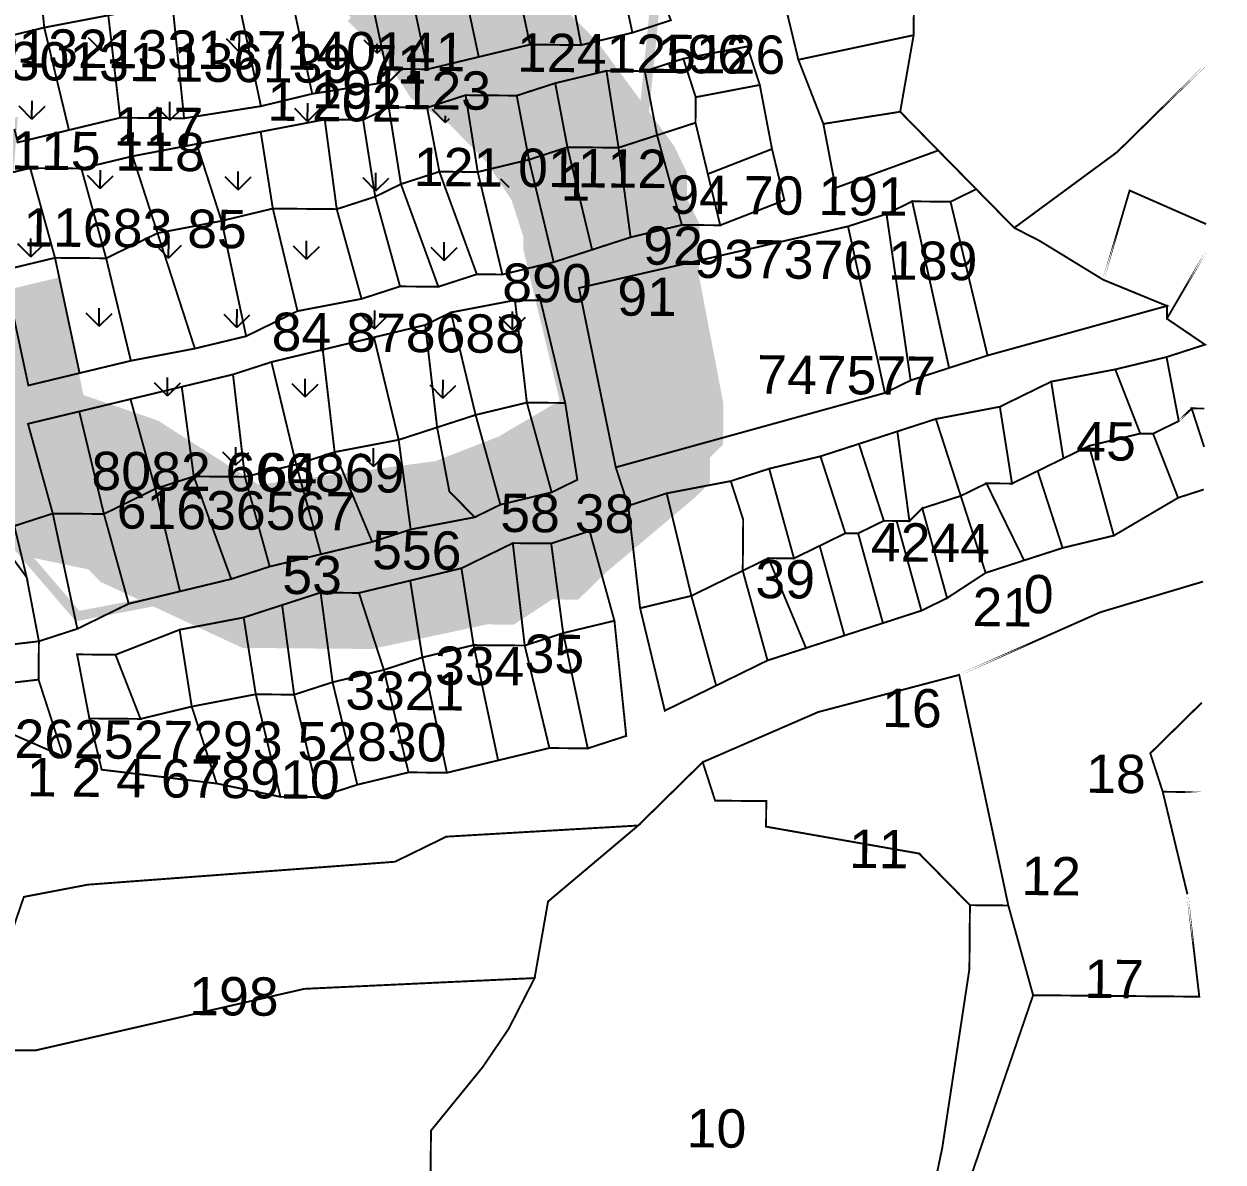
# Model space of a CAD drawing. Header units: metres. Extents: x 266684 to 275933, y 2060666 to 2074564.
# Drawn here: x 275482.2 to 275857.1, y 2065020.4 to 2065376.3 of the extents above; entities that cross this region are included whole.
import ezdxf

# ---------------------------------------------------------------- set-up
doc = ezdxf.new("R2010")
doc.units = ezdxf.units.M
for name, color, linetype in [('CRZ LINE FOR  CREEK OR RIVER', 84, 'Continuous'), ('HAZARDS LINE', 1, 'Continuous'), ('HIGH TIDE LINE', 6, 'Continuous'), ('MANGROOVES', 112, 'Continuous'), ('NDZ-200M FROM CRZ', 30, 'Continuous'), ('SURVEY NO.', 7, 'Continuous'), ('SURVEY PLOT BOUNDARY', 35, 'Continuous')]:
    doc.layers.add(name, color=color, linetype=linetype)
doc.styles.add('PDF Arial', font='arial.ttf')

# ---------------------------------------------------------------- blocks, each defined once
blk = doc.blocks.new('ERSUJATA')
at = {"layer": 'MANGROOVES'}
h = blk.add_hatch(dxfattribs=at)
h.set_pattern_fill('GRASS', color=256, scale=1.199378, angle=-0.5013)
h.set_pattern_definition([(89.4987, (256416.294, 2060020.13), (-21.352143, 21.729083), [5.712036, -37.37084]), (44.4987, (256416.294, 2060020.13), (-21.352143, 21.729083), [5.712036, -24.752157]), (134.4987, (256416.294, 2060020.13), (-21.729083, -21.352143), [5.712036, -24.752157])])
h.paths.add_polyline_path([(275383.3, 2065679.99), (275387.55, 2065707.94), (275367.63, 2065716.12), (275359.7, 2065724.18), (275359.74, 2065728.18), (275351.81, 2065736.25), (275351.99, 2065756.24), (275356.16, 2065776.19), (275356.23, 2065784.19), (275352.27, 2065788.22), (275340.38, 2065800.32), (275332.39, 2065800.39), (275332.42, 2065804.39), (275324.46, 2065808.46), (275320.43, 2065804.49), (275316.43, 2065804.53), (275308.65, 2065828.59), (275308.58, 2065820.59), (275304.54, 2065816.63), (275272.56, 2065816.91), (275264.53, 2065812.98), (275260.54, 2065813.01), (275256.47, 2065805.05), (275256.26, 2065781.06), (275239.85, 2065733.23), (275247.18, 2065657.19), (275250.62, 2065593.19), (275249.85, 2065505.23), (275253.18, 2065429.23), (275252.73, 2065377.26), (275260.65, 2065369.19), (275264.61, 2065365.16), (275272.54, 2065357.09), (275288.46, 2065348.95), (275292.39, 2065340.92), (275300.24, 2065324.86), (275308.17, 2065316.79), (275320.16, 2065316.69), (275324.19, 2065320.65), (275328.19, 2065320.62), (275356.52, 2065360.35), (275364.62, 2065372.28), (275364.65, 2065376.28), (275368.65, 2065376.24), (275384.43, 2065352.11), (275455.58, 2065259.53), (275475.46, 2065247.36), (275460.31, 2065343.45), (275480.34, 2065347.27), (275475.85, 2065291.34), (275491.87, 2065295.19), (275499.55, 2065259.14), (275523.47, 2065250.94), (275555.27, 2065230.67), (275611.31, 2065238.17), (275631.37, 2065245.99), (275651.46, 2065257.81), (275639.89, 2065305.89), (275639.92, 2065309.89), (275636.03, 2065321.92), (275628.14, 2065333.99), (275616.25, 2065346.09), (275604.33, 2065354.19), (275596.44, 2065366.25), (275584.55, 2065378.35), (275568.67, 2065390.48), (275560.78, 2065402.55), (275552.92, 2065418.61), (275549.17, 2065446.63), (275545.28, 2065458.66), (275541.35, 2065466.69), (275529.43, 2065474.79), (275521.47, 2065478.86), (275481.49, 2065479.21), (275413.64, 2065491.8), (275417.78, 2065507.76), (275417.99, 2065531.75), (275406.03, 2065535.85), (275402.07, 2065539.88), (275419.49, 2065703.67), (275423.77, 2065735.62), (275431.87, 2065747.54), (275439.93, 2065755.47), (275444, 2065763.43), (275452.06, 2065771.35), (275456.1, 2065775.32), (275496.18, 2065786.96), (275508.17, 2065786.86), (275528.23, 2065794.68), (275548.21, 2065794.5), (275576.16, 2065790.26), (275596.11, 2065786.09), (275608.07, 2065781.98), (275616.03, 2065777.92), (275627.92, 2065765.82), (275643.77, 2065749.68), (275659.76, 2065749.54), (275659.83, 2065757.54), (275664.11, 2065789.49), (275660.14, 2065793.52), (275660.46, 2065829.51), (275656.53, 2065837.54), (275612.56, 2065837.92), (275568.52, 2065830.31), (275512.52, 2065826.8), (275436.53, 2065823.47), (275412.51, 2065819.68), (275384.53, 2065819.93), (275336.52, 2065816.35), (275324.53, 2065816.45), (275328.46, 2065808.42), (275332.46, 2065808.39), (275340.42, 2065804.32), (275348.34, 2065796.25), (275360.3, 2065792.15), (275360.09, 2065768.16), (275355.92, 2065748.2), (275355.81, 2065736.21), (275367.7, 2065724.11), (275379.62, 2065716.01), (275387.58, 2065711.94), (275391.47, 2065699.91), (275383.16, 2065664), (275378.99, 2065644.04), (275366.96, 2065640.15), (275370.82, 2065624.12), (275370.72, 2065612.13), (275358.72, 2065612.23), (275354.8, 2065620.27), (275346.77, 2065616.34), (275346.7, 2065608.34), (275342.63, 2065600.38), (275338.6, 2065596.42), (275338.49, 2065584.42), (275346.42, 2065576.36), (275354.31, 2065564.29), (275354.2, 2065552.3), (275342.17, 2065548.4), (275338.18, 2065548.44), (275330.08, 2065536.52), (275334, 2065528.48), (275337.9, 2065516.45), (275337.83, 2065508.46), (275329.8, 2065504.53), (275325.76, 2065500.57), (275325.66, 2065488.57), (275321.59, 2065480.61), (275309.53, 2065472.72), (275309.42, 2065460.73), (275313.35, 2065452.69), (275309.32, 2065448.73), (275305.36, 2065452.76), (275305.6, 2065480.75), (275317.63, 2065484.64), (275321.7, 2065492.61), (275321.77, 2065500.6), (275325.83, 2065508.56), (275333.9, 2065516.49), (275333.93, 2065520.49), (275326.04, 2065532.55), (275330.15, 2065544.51), (275334.21, 2065552.47), (275346.28, 2065560.36), (275346.31, 2065564.36), (275342.38, 2065572.39), (275334.42, 2065576.46), (275330.5, 2065584.49), (275334.6, 2065596.45), (275338.7, 2065608.41), (275342.77, 2065616.37), (275342.8, 2065620.37), (275358.79, 2065620.23), (275366.75, 2065616.16), (275366.82, 2065624.16), (275362.93, 2065636.19), (275367.03, 2065648.15), (275379.13, 2065660.04)])
at = {"layer": 'NDZ-200M FROM CRZ'}
h = blk.add_hatch(dxfattribs=at)
h.set_pattern_fill('CROSS', color=256, scale=1.199378, angle=-0.5013)
h.set_pattern_definition([(359.4987, (256416.294, 2060020.1294), (7.682391, 7.5491226), [3.808024, -11.4240725]), (89.4987, (256418.181, 2060018.209), (-7.5491226, 7.682391), [3.808024, -11.4240725])])
h.paths.add_polyline_path([(275249.85, 2065505.23), (275250.62, 2065593.19), (275247.18, 2065657.19), (275239.85, 2065733.23), (275256.26, 2065781.06), (275256.47, 2065805.05), (275260.54, 2065813.01), (275264.53, 2065812.98), (275272.56, 2065816.91), (275304.54, 2065816.63), (275308.58, 2065820.59), (275308.65, 2065828.59), (275296.65, 2065828.69), (275280.63, 2065824.83), (275268.64, 2065824.94), (275260.68, 2065829.01), (275256.71, 2065833.04), (275252.75, 2065837.07), (275248.79, 2065841.11), (275236.8, 2065841.21), (275232.76, 2065837.25), (275228.73, 2065833.28), (275228.7, 2065829.29), (275220.63, 2065821.36), (275220.6, 2065817.36), (275216.56, 2065813.4), (275212.57, 2065813.43), (275212.53, 2065809.44), (275188.55, 2065809.65), (275176.62, 2065817.75), (275172.7, 2065825.78), (275168.73, 2065829.81), (275164.74, 2065829.85), (275156.71, 2065825.92), (275152.67, 2065821.95), (275148.64, 2065817.99), (275140.54, 2065806.07), (275124.2, 2065766.23), (275120.17, 2065762.26), (275104.18, 2065762.4), (275112.14, 2065758.33), (275108.07, 2065750.37), (275091.91, 2065730.52), (275075.74, 2065710.67), (275059.75, 2065710.81), (275063.72, 2065706.78), (275067.71, 2065706.74), (275067.68, 2065702.75), (275063.65, 2065698.78), (275063.61, 2065694.78), (275051.51, 2065682.9), (275047.45, 2065674.93), (275043.45, 2065674.97), (275043.41, 2065670.97), (275039.38, 2065667.01), (275011.4, 2065667.25), (275003.33, 2065659.33), (274991.17, 2065639.44), (274987.13, 2065635.48), (274983.07, 2065627.52), (274979.07, 2065627.55), (274971.11, 2065631.62), (274967.08, 2065627.66), (274967.11, 2065631.65), (274959.12, 2065631.72), (274955.08, 2065627.76), (274955.05, 2065623.76), (274962.97, 2065615.7), (274966.94, 2065611.66), (274970.93, 2065611.63), (274970.86, 2065603.63), (274974.79, 2065595.6), (274974.72, 2065587.61), (274970.58, 2065571.65), (274970.37, 2065547.66), (274966.31, 2065539.7), (274954, 2065503.82), (274949.9, 2065491.86), (274945.83, 2065483.9), (274941.8, 2065479.94), (274941.73, 2065471.94), (274929.73, 2065472.04), (274921.81, 2065480.11), (274905.89, 2065488.25), (274901.86, 2065484.28), (274905.86, 2065484.25), (274917.74, 2065472.15), (274929.59, 2065456.05), (274933.56, 2065452.02), (274933.42, 2065436.03), (274937.38, 2065431.99), (274937.35, 2065428), (274941.34, 2065427.96), (274945.13, 2065403.94), (274945.1, 2065399.94), (274949.06, 2065395.91), (274956.88, 2065375.85), (274956.84, 2065371.85), (274968.31, 2065311.77), (274976.03, 2065279.72), (274975.99, 2065275.72), (274971.96, 2065271.75), (274971.85, 2065259.76), (274975.82, 2065255.73), (274979.78, 2065251.69), (274983.78, 2065251.66), (274983.74, 2065247.66), (274987.67, 2065239.63), (274987.6, 2065231.63), (274979.29, 2065195.72), (274966.74, 2065131.86), (274966.25, 2065075.88), (274958.18, 2065067.96), (274926.2, 2065068.24), (274926.13, 2065060.24), (274917.96, 2065040.32), (274905.72, 2065012.44), (274901.69, 2065008.47), (274897.73, 2065012.51), (274893.77, 2065016.54), (274889.8, 2065020.57), (274885.84, 2065024.61), (274877.81, 2065020.68), (274873.81, 2065020.71), (274869.78, 2065016.75), (274865.71, 2065008.79), (274865.44, 2064976.8), (274869.4, 2064972.77), (274873.36, 2064968.74), (274877.32, 2064964.7), (274881.29, 2064960.67), (274889.11, 2064940.61), (274892.93, 2064920.59), (274892.68, 2064892.6), (274896.61, 2064884.57), (274904.43, 2064864.51), (274908.29, 2064848.48), (274908.25, 2064844.48), (274912.04, 2064820.46), (274911.8, 2064792.47), (274907.73, 2064784.51), (274903.63, 2064772.55), (274899.56, 2064764.59), (274895.53, 2064760.63), (274883.53, 2064760.73), (274871.58, 2064764.83), (274867.61, 2064768.87), (274859.62, 2064768.94), (274855.59, 2064764.97), (274851.59, 2064765.01), (274847.56, 2064761.05), (274835.46, 2064749.16), (274839.18, 2064717.14), (274843.07, 2064705.11), (274844.28, 2064693.25), (274847, 2064697.08), (274863.06, 2064704.93), (274867.09, 2064708.9), (274871.12, 2064712.86), (274911.1, 2064712.51), (274915.13, 2064716.47), (274919.13, 2064716.44), (274927.16, 2064720.37), (274931.19, 2064724.33), (274935.26, 2064732.29), (274939.29, 2064736.25), (274951.6, 2064772.13), (274955.77, 2064792.09), (274959.8, 2064796.05), (274959.87, 2064804.05), (274963.94, 2064812.01), (274956.29, 2064852.06), (274956.43, 2064868.05), (274952.44, 2064868.09), (274952.5, 2064876.08), (274940.86, 2064916.17), (274941, 2064932.16), (274937.07, 2064940.19), (274937.18, 2064952.19), (274921.5, 2064988.31), (274917.54, 2064992.34), (274913.58, 2064996.38), (274917.61, 2065000.34), (274921.61, 2065000.3), (274921.64, 2065004.3), (274925.64, 2065004.27), (274929.67, 2065008.23), (274933.67, 2065008.19), (274933.71, 2065012.19), (274969.75, 2065019.87), (274973.75, 2065019.84), (274977.78, 2065023.8), (274981.78, 2065023.77), (274985.81, 2065027.73), (274989.81, 2065027.7), (274989.85, 2065031.69), (274993.84, 2065031.66), (274997.88, 2065035.62), (275001.91, 2065039.58), (275014.18, 2065071.46), (275014.29, 2065083.46), (275018.32, 2065087.42), (275018.39, 2065095.42), (275014.43, 2065099.45), (275014.53, 2065111.45), (275022.84, 2065147.36), (275022.98, 2065163.35), (275027.01, 2065167.31), (275027.15, 2065183.31), (275035.46, 2065219.22), (275035.74, 2065251.2), (275031.78, 2065255.24), (275024.1, 2065291.29), (275024.21, 2065303.28), (275020.21, 2065303.32), (275020.35, 2065319.31), (275016.38, 2065323.35), (275016.42, 2065327.34), (275008.77, 2065367.39), (275008.84, 2065375.39), (275004.85, 2065375.43), (275004.99, 2065391.42), (275000.99, 2065391.45), (275001.06, 2065399.45), (274969.29, 2065423.72), (274965.33, 2065427.75), (274965.36, 2065431.75), (274969.36, 2065431.71), (274973.39, 2065435.68), (274977.42, 2065439.64), (274981.46, 2065443.6), (274985.49, 2065447.57), (274985.52, 2065451.56), (275001.83, 2065487.41), (275010, 2065507.33), (275014.14, 2065523.29), (275022.52, 2065567.19), (275022.8, 2065599.18), (275050.95, 2065618.93), (275054.95, 2065618.89), (275058.98, 2065622.85), (275067.01, 2065626.78), (275071.05, 2065630.74), (275075.08, 2065634.71), (275083.14, 2065642.63), (275107.37, 2065670.41), (275107.41, 2065674.41), (275111.44, 2065678.37), (275115.44, 2065678.34), (275119.51, 2065686.3), (275151.8, 2065722), (275155.83, 2065725.97), (275159.86, 2065729.93), (275163.93, 2065737.89), (275167.96, 2065741.85), (275168, 2065745.85), (275176.1, 2065757.78), (275192.17, 2065772.72), (275192.05, 2065753.64), (275191.98, 2065745.64), (275187.95, 2065741.68), (275192.05, 2065705.26), (275195.35, 2065673.64), (275198.93, 2065625.63), (275198.58, 2065585.65), (275202.19, 2065541.63), (275202.05, 2065525.64), (275202, 2065471.11), (275205.39, 2065449.64), (275204.65, 2065365.68), (275208.61, 2065361.65), (275224.36, 2065333.52), (275228.32, 2065329.49), (275232.32, 2065329.45), (275232.28, 2065325.45), (275236.28, 2065325.42), (275236.25, 2065321.42), (275240.24, 2065321.39), (275244.21, 2065317.35), (275248.2, 2065317.32), (275248.17, 2065313.32), (275252.17, 2065313.29), (275256.13, 2065309.25), (275287.97, 2065292.98), (275367.92, 2065292.28), (275367.88, 2065288.28), (275371.88, 2065288.25), (275371.85, 2065284.25), (275375.84, 2065284.21), (275375.77, 2065276.22), (275379.77, 2065276.18), (275383.73, 2065272.15), (275387.7, 2065268.12), (275419.54, 2065251.85), (275427.53, 2065251.78), (275427.5, 2065247.78), (275435.49, 2065247.71), (275435.45, 2065243.71), (275443.45, 2065243.64), (275447.41, 2065239.61), (275455.41, 2065239.54), (275483.14, 2065211.3), (275503.1, 2065207.13), (275507.06, 2065203.1), (275550.86, 2065182.72), (275590.83, 2065182.37), (275626.88, 2065190.05), (275634.87, 2065189.98), (275646.94, 2065197.88), (275654.93, 2065197.81), (275663, 2065205.73), (275691.19, 2065229.48), (275695.22, 2065233.44), (275695.29, 2065241.44), (275699.32, 2065245.4), (275699.43, 2065257.39), (275691.78, 2065297.44), (275691.92, 2065313.44), (275688, 2065321.47), (275688.07, 2065329.46), (275684.14, 2065337.49), (275660.43, 2065369.69), (275648.55, 2065381.79), (275640.62, 2065389.86), (275612.88, 2065418.09), (275604.96, 2065426.15), (275601, 2065430.19), (275601.07, 2065438.18), (275597.21, 2065454.21), (275589.53, 2065490.26), (275585.57, 2065494.3), (275581.6, 2065498.33), (275577.64, 2065502.36), (275573.68, 2065506.39), (275565.75, 2065514.46), (275529.88, 2065526.77), (275485.91, 2065527.15), (275462.13, 2065551.35), (275462.17, 2065555.35), (275458.21, 2065559.38), (275454.24, 2065563.42), (275454.28, 2065567.42), (275458.7, 2065615.36), (275462.9, 2065639.31), (275463.01, 2065651.31), (275467.08, 2065659.27), (275471.42, 2065699.21), (275471.6, 2065719.2), (275475.63, 2065723.17), (275507.82, 2065746.88), (275515.81, 2065746.81), (275515.85, 2065750.8), (275523.84, 2065750.73), (275523.88, 2065754.73), (275543.87, 2065754.56), (275575.74, 2065742.28), (275579.74, 2065742.25), (275583.7, 2065738.22), (275591.7, 2065738.15), (275595.66, 2065734.11), (275667.61, 2065733.48), (275675.64, 2065737.41), (275679.68, 2065741.37), (275683.71, 2065745.34), (275687.71, 2065745.3), (275704.15, 2065797.14), (275760.12, 2065796.65), (275840.06, 2065795.95), (275856.03, 2065792.61), (275856.47, 2065843.79), (275840.48, 2065843.93), (275792.55, 2065848.34), (275728.59, 2065848.9), (275652.6, 2065845.57), (275608.63, 2065845.95), (275544.6, 2065838.52), (275492.63, 2065838.97), (275436.63, 2065835.46), (275384.67, 2065835.92), (275356.65, 2065832.17), (275352.65, 2065832.2), (275324.64, 2065828.45), (275324.53, 2065816.45), (275336.52, 2065816.35), (275384.53, 2065819.93), (275412.51, 2065819.68), (275436.53, 2065823.47), (275512.52, 2065826.8), (275568.52, 2065830.31), (275612.56, 2065837.92), (275656.53, 2065837.54), (275660.46, 2065829.51), (275660.14, 2065793.52), (275664.11, 2065789.49), (275659.83, 2065757.54), (275659.76, 2065749.54), (275643.77, 2065749.68), (275627.92, 2065765.82), (275616.03, 2065777.92), (275608.07, 2065781.98), (275596.11, 2065786.09), (275576.16, 2065790.26), (275548.21, 2065794.5), (275528.23, 2065794.68), (275508.17, 2065786.86), (275496.18, 2065786.96), (275456.1, 2065775.32), (275452.06, 2065771.35), (275444, 2065763.43), (275439.93, 2065755.47), (275431.87, 2065747.54), (275423.77, 2065735.62), (275419.49, 2065703.67), (275402.07, 2065539.88), (275406.03, 2065535.85), (275417.99, 2065531.75), (275417.78, 2065507.76), (275413.64, 2065491.8), (275481.49, 2065479.21), (275521.47, 2065478.86), (275529.43, 2065474.79), (275541.35, 2065466.69), (275545.28, 2065458.66), (275549.17, 2065446.63), (275552.92, 2065418.61), (275560.78, 2065402.55), (275568.67, 2065390.48), (275584.55, 2065378.35), (275596.44, 2065366.25), (275604.33, 2065354.19), (275616.25, 2065346.09), (275628.14, 2065333.99), (275636.03, 2065321.92), (275639.92, 2065309.89), (275639.89, 2065305.89), (275651.46, 2065257.81), (275631.37, 2065245.99), (275611.31, 2065238.17), (275555.27, 2065230.67), (275523.47, 2065250.94), (275499.55, 2065259.14), (275491.87, 2065295.19), (275475.85, 2065291.34), (275480.34, 2065347.27), (275460.31, 2065343.45), (275475.46, 2065247.36), (275455.58, 2065259.53), (275384.43, 2065352.11), (275368.65, 2065376.24), (275364.65, 2065376.28), (275364.62, 2065372.28), (275356.52, 2065360.35), (275328.19, 2065320.62), (275324.19, 2065320.65), (275320.16, 2065316.69), (275308.17, 2065316.79), (275300.24, 2065324.86), (275292.39, 2065340.92), (275288.46, 2065348.95), (275272.54, 2065357.09), (275264.61, 2065365.16), (275260.65, 2065369.19), (275252.73, 2065377.26), (275253.18, 2065429.23)])
at = {"layer": 'CRZ LINE FOR  CREEK OR RIVER', "lineweight": 0, "const_width": 3}
blk.add_lwpolyline([(275648.55, 2065381.79), (275660.43, 2065369.69), (275684.14, 2065337.49), (275688.07, 2065329.46), (275688, 2065321.47), (275691.92, 2065313.44), (275691.78, 2065297.44), (275699.43, 2065257.39), (275699.32, 2065245.4), (275695.29, 2065241.44), (275695.22, 2065233.44), (275691.19, 2065229.48), (275663, 2065205.73), (275654.93, 2065197.81), (275646.94, 2065197.88), (275634.87, 2065189.98), (275626.88, 2065190.05), (275590.83, 2065182.37), (275550.86, 2065182.72), (275507.06, 2065203.1), (275503.1, 2065207.13), (275483.14, 2065211.3), (275455.41, 2065239.54)], dxfattribs=at)
at = {"layer": 'HAZARDS LINE', "lineweight": 18, "const_width": 3}
blk.add_lwpolyline([(275229.55, 2065469.42), (275240.59, 2065361.37), (275299.93, 2065288.88), (275364.41, 2065348.29), (275498.96, 2065191.17), (275639.12, 2065217.94), (275667.24, 2065233.68), (275663.8, 2065297.69), (275676.25, 2065349.56), (275680.63, 2065393.5), (275692.73, 2065405.39), (275736.91, 2065429), (275753.25, 2065468.84), (275773.52, 2065500.65), (275769.8, 2065532.67), (275762.08, 2065564.72), (275754.33, 2065592.78), (275742.87, 2065652.86), (275771.06, 2065676.6), (275803.21, 2065696.31), (275831.48, 2065728.05), (275855.64, 2065748.4)], dxfattribs=at)
at = {"layer": 'HIGH TIDE LINE', "lineweight": 0, "const_width": 3}
blk.add_lwpolyline([(275475.85, 2065291.34), (275491.87, 2065295.19), (275499.55, 2065259.14), (275523.47, 2065250.94), (275555.27, 2065230.67), (275611.31, 2065238.17), (275631.37, 2065245.99), (275651.46, 2065257.81), (275639.89, 2065305.89), (275639.92, 2065309.89), (275636.03, 2065321.92), (275628.14, 2065333.99), (275616.25, 2065346.09), (275604.33, 2065354.19), (275596.44, 2065366.25), (275584.55, 2065378.35)], dxfattribs=at)
at = {"layer": 'SURVEY PLOT BOUNDARY', "lineweight": 18, "const_width": 0.6}
for points in [[(275777.24, 2065012.81), (275797.76, 2065072.61), (275790.01, 2065100.66), (275774.65, 2065172.77), (275730.57, 2065161.16), (275694.45, 2065145.48), (275674.29, 2065125.67), (275614.29, 2065122.19), (275598.23, 2065114.34), (275502.22, 2065107.18), (275482.2, 2065103.36), (275469.89, 2065067.48), (275473.79, 2065055.45), (275449.59, 2065031.67), (275368.8, 2064936.41)], [(275466.7, 2065159.47), (275494.58, 2065147.23), (275486.79, 2065171.29), (275486.9, 2065183.28), (275498.92, 2065187.18), (275514.98, 2065195.03), (275531.01, 2065198.89), (275547.03, 2065202.75), (275559.06, 2065206.64), (275575.09, 2065210.5), (275591.11, 2065214.36), (275603.14, 2065218.25), (275623.16, 2065222.07), (275631.19, 2065226), (275647.22, 2065229.86), (275655.25, 2065233.79), (275651.46, 2065257.81), (275643.74, 2065289.87), (275635.75, 2065289.94), (275615.73, 2065286.11), (275607.7, 2065282.19), (275591.67, 2065278.33), (275575.65, 2065274.47), (275559.62, 2065270.61), (275547.59, 2065266.72), (275531.57, 2065262.86), (275515.54, 2065259), (275499.52, 2065255.14), (275483.49, 2065251.29), (275491.24, 2065223.23), (275479.22, 2065219.34)], [(275480.27, 2065339.28), (275496.29, 2065343.14), (275512.32, 2065347), (275532.3, 2065346.82), (275556.32, 2065350.61), (275572.35, 2065354.47), (275596.37, 2065358.25), (275600.4, 2065362.22), (275608.4, 2065362.15), (275624.42, 2065366.01), (275640.45, 2065369.86), (275656.44, 2065369.72), (275672.46, 2065373.58), (275684.49, 2065377.48)], [(275720.5, 2065381.16), (275724.36, 2065365.13), (275732.18, 2065345.07), (275736, 2065325.05), (275768.08, 2065336.76), (275779.97, 2065324.66), (275771.94, 2065320.73), (275759.95, 2065320.84), (275751.92, 2065316.91), (275739.89, 2065313.02), (275655.77, 2065293.76), (275667.27, 2065237.68), (275671.17, 2065225.65), (275674.88, 2065193.63), (275682.6, 2065161.58), (275714.72, 2065177.29), (275762.83, 2065192.86), (275770.86, 2065196.79), (275782.92, 2065204.68), (275794.95, 2065208.58), (275806.98, 2065212.47), (275823, 2065216.33), (275843.09, 2065228.15), (275851.11, 2065230.74), (275843.09, 2065228.15), (275835.27, 2065248.21), (275843.3, 2065252.14), (275839.48, 2065272.16), (275851.51, 2065276.05), (275839.58, 2065284.16), (275839.62, 2065288.15), (275819.7, 2065296.32), (275799.82, 2065308.49), (275791.86, 2065312.56), (275756.2, 2065348.86), (275760.4, 2065372.81), (275760.51, 2065384.81)], [(275479.22, 2065219.34), (275483.07, 2065203.31), (275471.22, 2065219.41)], [(275475.92, 2065299.33), (275483.6, 2065263.28), (275499.62, 2065267.14), (275515.65, 2065271), (275535.67, 2065274.82), (275551.7, 2065278.68), (275567.76, 2065286.53), (275587.78, 2065290.36), (275599.81, 2065294.25), (275611.8, 2065294.15), (275623.83, 2065298.04), (275631.82, 2065297.97), (275647.85, 2065301.83), (275659.87, 2065305.72), (275671.9, 2065309.61), (275687.93, 2065313.47), (275699.92, 2065313.37), (275719.98, 2065321.19), (275716.12, 2065337.22), (275712.3, 2065357.24), (275708.4, 2065369.27), (275688.38, 2065365.45), (275676.35, 2065361.55), (275664.36, 2065361.66), (275648.34, 2065357.8), (275636.31, 2065353.91), (275620.32, 2065354.05), (275608.29, 2065350.15), (275596.3, 2065350.26), (275588.27, 2065346.33), (275576.28, 2065346.44), (275556.25, 2065342.61), (275536.23, 2065338.79), (275516.21, 2065334.97), (275500.18, 2065331.11), (275484.19, 2065331.25), (275468.17, 2065327.39)], [(275609.31, 2065010.28), (275609.49, 2065030.27), (275625.65, 2065050.12), (275633.75, 2065062.05), (275641.89, 2065077.97), (275646.1, 2065101.92), (275674.29, 2065125.67), (275694.45, 2065145.48), (275698.34, 2065133.45), (275714.33, 2065133.31), (275714.26, 2065125.32), (275762.16, 2065116.9), (275778.01, 2065100.77), (275777.84, 2065080.78), (275773.6, 2065052.82), (275769.35, 2065024.87), (275765.18, 2065004.92)]]:
    blk.add_lwpolyline(points, dxfattribs=at)
for points in [[(275684.49, 2065377.48), (275672.46, 2065373.58), (275664.78, 2065409.64), (275672.81, 2065413.56), (275676.67, 2065397.54)], [(275488.58, 2065375.19), (275472.55, 2065371.33), (275468.87, 2065407.35), (275484.89, 2065411.21)], [(275508.6, 2065379.01), (275488.58, 2065375.19), (275484.89, 2065411.21), (275500.88, 2065411.07)], [(275656.44, 2065369.72), (275640.45, 2065369.86), (275632.77, 2065405.92), (275648.79, 2065409.78)], [(275672.46, 2065373.58), (275656.44, 2065369.72), (275648.79, 2065409.78), (275664.78, 2065409.64)], [(275640.45, 2065369.86), (275624.42, 2065366.01), (275616.74, 2065402.06), (275632.77, 2065405.92)], [(275624.42, 2065366.01), (275608.4, 2065362.15), (275600.72, 2065398.2), (275616.74, 2065402.06)], [(275608.4, 2065362.15), (275600.4, 2065362.22), (275596.37, 2065358.25), (275588.69, 2065394.31), (275600.72, 2065398.2)], [(275596.37, 2065358.25), (275572.35, 2065354.47), (275564.67, 2065390.52), (275588.69, 2065394.31)], [(275572.35, 2065354.47), (275556.32, 2065350.61), (275548.64, 2065386.66), (275564.67, 2065390.52)], [(275556.32, 2065350.61), (275532.3, 2065346.82), (275528.62, 2065382.84), (275536.62, 2065382.77), (275548.64, 2065386.66)], [(275760.51, 2065384.81), (275760.4, 2065372.81), (275724.36, 2065365.13), (275720.5, 2065381.16), (275732.49, 2065381.05), (275756.55, 2065388.84)], [(275532.3, 2065346.82), (275512.32, 2065347), (275508.6, 2065379.01), (275528.62, 2065382.84)], [(275512.32, 2065347), (275496.29, 2065343.14), (275488.58, 2065375.19), (275508.6, 2065379.01)], [(275496.29, 2065343.14), (275480.27, 2065339.28), (275472.55, 2065371.33), (275488.58, 2065375.19)], [(275756.2, 2065348.86), (275732.18, 2065345.07), (275724.36, 2065365.13), (275760.4, 2065372.81)], [(275712.3, 2065357.24), (275692.27, 2065353.42), (275688.38, 2065365.45), (275708.4, 2065369.27)], [(275692.27, 2065353.42), (275692.2, 2065345.42), (275680.18, 2065341.53), (275676.35, 2065361.55), (275688.38, 2065365.45)], [(275852.28, 2065364.01), (275824.05, 2065336.27), (275791.86, 2065312.56), (275824.05, 2065336.27)], [(275668.15, 2065337.63), (275652.16, 2065337.77), (275648.34, 2065357.8), (275664.36, 2065361.66)], [(275680.18, 2065341.53), (275668.15, 2065337.63), (275664.36, 2065361.66), (275676.35, 2065361.55)], [(275652.16, 2065337.77), (275640.13, 2065333.88), (275636.31, 2065353.91), (275648.34, 2065357.8)], [(275716.12, 2065337.22), (275696.06, 2065329.39), (275692.2, 2065345.42), (275692.27, 2065353.42), (275712.3, 2065357.24)], [(275624.11, 2065330.02), (275612.11, 2065330.13), (275608.29, 2065350.15), (275620.32, 2065354.05)], [(275640.13, 2065333.88), (275624.11, 2065330.02), (275620.32, 2065354.05), (275636.31, 2065353.91)], [(275600.09, 2065326.24), (275592.06, 2065322.31), (275588.27, 2065346.33), (275596.3, 2065350.26)], [(275612.11, 2065330.13), (275600.09, 2065326.24), (275596.3, 2065350.26), (275608.29, 2065350.15)], [(275768.08, 2065336.76), (275736, 2065325.05), (275732.18, 2065345.07), (275756.2, 2065348.86)], [(275580.03, 2065318.41), (275560.04, 2065318.59), (275556.25, 2065342.61), (275576.28, 2065346.44)], [(275592.06, 2065322.31), (275580.03, 2065318.41), (275576.28, 2065346.44), (275588.27, 2065346.33)], [(275696.06, 2065329.39), (275699.92, 2065313.37), (275687.93, 2065313.47), (275680.18, 2065341.53), (275692.2, 2065345.42)], [(275560.04, 2065318.59), (275544.02, 2065314.73), (275536.23, 2065338.79), (275556.25, 2065342.61)], [(275687.93, 2065313.47), (275671.9, 2065309.61), (275668.15, 2065337.63), (275680.18, 2065341.53)], [(275544.02, 2065314.73), (275523.99, 2065310.91), (275516.21, 2065334.97), (275536.23, 2065338.79)], [(275659.87, 2065305.72), (275647.85, 2065301.83), (275640.13, 2065333.88), (275652.16, 2065337.77)], [(275671.9, 2065309.61), (275659.87, 2065305.72), (275652.16, 2065337.77), (275668.15, 2065337.63)], [(275699.92, 2065313.37), (275696.06, 2065329.39), (275716.12, 2065337.22), (275719.98, 2065321.19)], [(275523.99, 2065310.91), (275507.93, 2065303.05), (275500.18, 2065331.11), (275516.21, 2065334.97)], [(275647.85, 2065301.83), (275631.82, 2065297.97), (275624.11, 2065330.02), (275640.13, 2065333.88)], [(275491.94, 2065303.19), (275475.92, 2065299.33), (275468.17, 2065327.39), (275484.19, 2065331.25)], [(275507.93, 2065303.05), (275491.94, 2065303.19), (275484.19, 2065331.25), (275500.18, 2065331.11)], [(275623.83, 2065298.04), (275611.8, 2065294.15), (275600.09, 2065326.24), (275612.11, 2065330.13)], [(275631.82, 2065297.97), (275623.83, 2065298.04), (275612.11, 2065330.13), (275624.11, 2065330.02)], [(275611.8, 2065294.15), (275599.81, 2065294.25), (275592.06, 2065322.31), (275600.09, 2065326.24)], [(275599.81, 2065294.25), (275587.78, 2065290.36), (275580.03, 2065318.41), (275592.06, 2065322.31)], [(275791.86, 2065312.56), (275799.82, 2065308.49), (275819.7, 2065296.32), (275839.62, 2065288.15), (275783.51, 2065272.65), (275771.94, 2065320.73), (275779.97, 2065324.66)], [(275819.7, 2065296.32), (275827.94, 2065324.24), (275851.84, 2065313.75), (275827.94, 2065324.24)], [(275567.76, 2065286.53), (275551.7, 2065278.68), (275544.02, 2065314.73), (275560.04, 2065318.59)], [(275587.78, 2065290.36), (275567.76, 2065286.53), (275560.04, 2065318.59), (275580.03, 2065318.41)], [(275771.49, 2065268.76), (275759.46, 2065264.86), (275751.92, 2065316.91), (275759.95, 2065320.84)], [(275783.51, 2065272.65), (275771.49, 2065268.76), (275759.95, 2065320.84), (275771.94, 2065320.73)], [(275759.46, 2065264.86), (275751.43, 2065260.94), (275739.89, 2065313.02), (275751.92, 2065316.91)], [(275551.7, 2065278.68), (275535.67, 2065274.82), (275523.99, 2065310.91), (275544.02, 2065314.73)], [(275751.43, 2065260.94), (275667.27, 2065237.68), (275655.77, 2065293.76), (275739.89, 2065313.02)], [(275535.67, 2065274.82), (275515.65, 2065271), (275507.93, 2065303.05), (275523.99, 2065310.91)], [(275851.76, 2065305.04), (275839.58, 2065284.16)], [(275499.62, 2065267.14), (275483.6, 2065263.28), (275475.92, 2065299.33), (275491.94, 2065303.19)], [(275515.65, 2065271), (275499.62, 2065267.14), (275491.94, 2065303.19), (275507.93, 2065303.05)], [(275639.47, 2065257.92), (275623.44, 2065254.06), (275615.73, 2065286.11), (275635.75, 2065289.94)], [(275651.46, 2065257.81), (275639.47, 2065257.92), (275635.75, 2065289.94), (275643.74, 2065289.87)], [(275623.44, 2065254.06), (275611.41, 2065250.17), (275607.7, 2065282.19), (275615.73, 2065286.11)], [(275839.58, 2065284.16), (275851.51, 2065276.05), (275839.48, 2065272.16), (275823.45, 2065268.3), (275803.43, 2065264.48), (275787.37, 2065256.62), (275767.35, 2065252.8), (275755.32, 2065248.91), (275743.3, 2065245.01), (275731.27, 2065241.12), (275715.24, 2065237.26), (275703.22, 2065233.37), (275683.19, 2065229.55), (275671.17, 2065225.65), (275667.27, 2065237.68), (275751.43, 2065260.94), (275759.46, 2065264.86), (275771.49, 2065268.76), (275783.51, 2065272.65), (275839.62, 2065288.15)], [(275611.41, 2065250.17), (275599.39, 2065246.27), (275591.67, 2065278.33), (275607.7, 2065282.19)], [(275599.39, 2065246.27), (275579.36, 2065242.45), (275575.65, 2065274.47), (275591.67, 2065278.33)], [(275579.36, 2065242.45), (275567.34, 2065238.56), (275559.62, 2065270.61), (275575.65, 2065274.47)], [(275567.34, 2065238.56), (275551.31, 2065234.7), (275547.59, 2065266.72), (275559.62, 2065270.61)], [(275843.3, 2065252.14), (275835.27, 2065248.21), (275831.27, 2065248.24), (275823.45, 2065268.3), (275839.48, 2065272.16)], [(275551.31, 2065234.7), (275535.32, 2065234.84), (275531.57, 2065262.86), (275547.59, 2065266.72)], [(275831.27, 2065248.24), (275815.25, 2065244.38), (275807.22, 2065240.46), (275803.43, 2065264.48), (275823.45, 2065268.3)], [(275535.32, 2065234.84), (275523.29, 2065230.95), (275515.54, 2065259), (275531.57, 2065262.86)], [(275807.22, 2065240.46), (275799.19, 2065236.53), (275791.16, 2065232.6), (275787.37, 2065256.62), (275803.43, 2065264.48)], [(275523.29, 2065230.95), (275507.23, 2065223.09), (275499.52, 2065255.14), (275515.54, 2065259)], [(275507.23, 2065223.09), (275491.24, 2065223.23), (275483.49, 2065251.29), (275499.52, 2065255.14)], [(275647.22, 2065229.86), (275631.19, 2065226), (275623.44, 2065254.06), (275639.47, 2065257.92)], [(275647.22, 2065229.86), (275639.47, 2065257.92), (275651.46, 2065257.81), (275655.25, 2065233.79)], [(275791.16, 2065232.6), (275783.17, 2065232.67), (275775.14, 2065228.74), (275767.35, 2065252.8), (275787.37, 2065256.62)], [(275843.3, 2065252.14), (275847.33, 2065256.1), (275851.23, 2065244.07), (275847.33, 2065256.1), (275851.33, 2065256.06), (275847.33, 2065256.1)], [(275631.19, 2065226), (275623.16, 2065222.07), (275615.24, 2065230.14), (275611.41, 2065250.17), (275623.44, 2065254.06)], [(275775.14, 2065228.74), (275763.11, 2065224.85), (275759.08, 2065220.89), (275755.32, 2065248.91), (275767.35, 2065252.8)], [(275623.16, 2065222.07), (275603.14, 2065218.25), (275599.39, 2065246.27), (275611.41, 2065250.17), (275615.24, 2065230.14)], [(275759.08, 2065220.89), (275755.08, 2065220.92), (275751.08, 2065220.96), (275743.3, 2065245.01), (275755.32, 2065248.91)], [(275843.09, 2065228.15), (275823, 2065216.33), (275815.25, 2065244.38), (275831.27, 2065248.24), (275835.27, 2065248.21)], [(275603.14, 2065218.25), (275591.11, 2065214.36), (275579.36, 2065242.45), (275599.39, 2065246.27)], [(275751.08, 2065220.96), (275743.05, 2065217.03), (275739.05, 2065217.06), (275731.27, 2065241.12), (275743.3, 2065245.01)], [(275823, 2065216.33), (275806.98, 2065212.47), (275799.19, 2065236.53), (275807.22, 2065240.46), (275815.25, 2065244.38)], [(275591.11, 2065214.36), (275575.09, 2065210.5), (275567.34, 2065238.56), (275579.36, 2065242.45)], [(275739.05, 2065217.06), (275731.02, 2065213.13), (275722.99, 2065209.21), (275715.24, 2065237.26), (275731.27, 2065241.12)], [(275575.09, 2065210.5), (275559.06, 2065206.64), (275551.31, 2065234.7), (275567.34, 2065238.56)], [(275722.99, 2065209.21), (275715, 2065209.28), (275706.97, 2065205.35), (275707.11, 2065221.34), (275703.22, 2065233.37), (275715.24, 2065237.26)], [(275806.98, 2065212.47), (275794.95, 2065208.58), (275783.17, 2065232.67), (275791.16, 2065232.6), (275799.19, 2065236.53)], [(275547.03, 2065202.75), (275531.01, 2065198.89), (275523.29, 2065230.95), (275535.32, 2065234.84)], [(275559.06, 2065206.64), (275547.03, 2065202.75), (275535.32, 2065234.84), (275551.31, 2065234.7)], [(275706.97, 2065205.35), (275690.91, 2065197.49), (275683.19, 2065229.55), (275703.22, 2065233.37), (275707.11, 2065221.34)], [(275794.95, 2065208.58), (275782.92, 2065204.68), (275775.14, 2065228.74), (275783.17, 2065232.67)], [(275531.01, 2065198.89), (275514.98, 2065195.03), (275507.23, 2065223.09), (275523.29, 2065230.95)], [(275690.91, 2065197.49), (275674.88, 2065193.63), (275671.17, 2065225.65), (275683.19, 2065229.55)], [(275782.92, 2065204.68), (275770.86, 2065196.79), (275763.11, 2065224.85), (275775.14, 2065228.74)], [(275770.86, 2065196.79), (275762.83, 2065192.86), (275755.08, 2065220.92), (275759.08, 2065220.89), (275763.11, 2065224.85)], [(275498.92, 2065187.18), (275486.9, 2065183.28), (275483.07, 2065203.31), (275479.22, 2065219.34), (275491.24, 2065223.23)], [(275514.98, 2065195.03), (275498.92, 2065187.18), (275491.24, 2065223.23), (275507.23, 2065223.09)], [(275483.07, 2065203.31), (275486.9, 2065183.28), (275454.88, 2065179.56), (275439, 2065191.7), (275463.16, 2065211.48), (275471.22, 2065219.41)], [(275562.43, 2065134.64), (275566.43, 2065134.61), (275574.42, 2065134.54), (275586.45, 2065138.43), (275602.47, 2065142.29), (275614.47, 2065142.18), (275630.49, 2065146.04), (275646.52, 2065149.9), (275658.51, 2065149.79), (275670.54, 2065153.69), (275666.85, 2065189.7), (275659.1, 2065217.76), (275647.08, 2065213.87), (275635.08, 2065213.97), (275619.02, 2065206.12), (275603, 2065202.26), (275586.97, 2065198.4), (275574.98, 2065198.51), (275562.95, 2065194.61), (275550.93, 2065190.72), (275530.9, 2065186.9), (275510.85, 2065179.07), (275498.85, 2065179.18), (275502.68, 2065159.15), (275506.53, 2065143.13), (275542.48, 2065138.81)], [(275666.85, 2065189.7), (275650.83, 2065185.85), (275647.08, 2065213.87), (275659.1, 2065217.76)], [(275762.83, 2065192.86), (275750.8, 2065188.97), (275743.05, 2065217.03), (275751.08, 2065220.96), (275755.08, 2065220.92)], [(275638.8, 2065181.95), (275622.81, 2065182.09), (275619.02, 2065206.12), (275635.08, 2065213.97)], [(275650.83, 2065185.85), (275638.8, 2065181.95), (275635.08, 2065213.97), (275647.08, 2065213.87)], [(275750.8, 2065188.97), (275738.77, 2065185.08), (275731.02, 2065213.13), (275739.05, 2065217.06), (275743.05, 2065217.03)], [(275738.77, 2065185.08), (275726.75, 2065181.18), (275715, 2065209.28), (275722.99, 2065209.21), (275731.02, 2065213.13)], [(275622.81, 2065182.09), (275606.79, 2065178.24), (275603, 2065202.26), (275619.02, 2065206.12)], [(275726.75, 2065181.18), (275714.72, 2065177.29), (275706.97, 2065205.35), (275715, 2065209.28)], [(275714.72, 2065177.29), (275698.66, 2065169.43), (275690.91, 2065197.49), (275706.97, 2065205.35)], [(275578.73, 2065170.48), (275566.71, 2065166.59), (275562.95, 2065194.61), (275574.98, 2065198.51)], [(275606.79, 2065178.24), (275594.76, 2065174.34), (275586.97, 2065198.4), (275603, 2065202.26)], [(275774.65, 2065172.77), (275818.79, 2065192.37), (275850.86, 2065201.94), (275818.79, 2065192.37)], [(275594.76, 2065174.34), (275578.73, 2065170.48), (275574.98, 2065198.51), (275586.97, 2065198.4)], [(275698.66, 2065169.43), (275682.6, 2065161.58), (275674.88, 2065193.63), (275690.91, 2065197.49)], [(275566.71, 2065166.59), (275554.71, 2065166.7), (275550.93, 2065190.72), (275562.95, 2065194.61)], [(275554.71, 2065166.7), (275534.69, 2065162.87), (275530.9, 2065186.9), (275550.93, 2065190.72)], [(275658.51, 2065149.79), (275650.83, 2065185.85), (275666.85, 2065189.7), (275670.54, 2065153.69)], [(275534.69, 2065162.87), (275518.67, 2065159.01), (275510.85, 2065179.07), (275530.9, 2065186.9)], [(275658.51, 2065149.79), (275646.52, 2065149.9), (275638.8, 2065181.95), (275650.83, 2065185.85)], [(275486.79, 2065171.29), (275454.78, 2065167.57), (275454.88, 2065179.56), (275486.9, 2065183.28)], [(275630.49, 2065146.04), (275614.47, 2065142.18), (275606.79, 2065178.24), (275622.81, 2065182.09)], [(275646.52, 2065149.9), (275630.49, 2065146.04), (275622.81, 2065182.09), (275638.8, 2065181.95)], [(275518.67, 2065159.01), (275502.68, 2065159.15), (275498.85, 2065179.18), (275510.85, 2065179.07)], [(275614.47, 2065142.18), (275602.47, 2065142.29), (275594.76, 2065174.34), (275606.79, 2065178.24)], [(275602.47, 2065142.29), (275586.45, 2065138.43), (275578.73, 2065170.48), (275594.76, 2065174.34)], [(275790.01, 2065100.66), (275778.01, 2065100.77), (275762.16, 2065116.9), (275714.26, 2065125.32), (275714.33, 2065133.31), (275698.34, 2065133.45), (275694.45, 2065145.48), (275730.57, 2065161.16), (275774.65, 2065172.77)], [(275454.78, 2065167.57), (275486.79, 2065171.29), (275494.58, 2065147.23), (275466.7, 2065159.47), (275454.71, 2065159.57)], [(275586.45, 2065138.43), (275574.42, 2065134.54), (275566.71, 2065166.59), (275578.73, 2065170.48)], [(275562.43, 2065134.64), (275542.48, 2065138.81), (275534.69, 2065162.87), (275554.71, 2065166.7)], [(275574.42, 2065134.54), (275566.43, 2065134.61), (275562.43, 2065134.64), (275554.71, 2065166.7), (275566.71, 2065166.59)], [(275542.48, 2065138.81), (275506.53, 2065143.13), (275502.68, 2065159.15), (275518.67, 2065159.01), (275534.69, 2065162.87)], [(275850.28, 2065136.12), (275838.29, 2065136.23), (275834.4, 2065148.25), (275850.53, 2065164.11), (275834.4, 2065148.25), (275838.29, 2065136.23), (275846.01, 2065104.17), (275838.29, 2065136.23)], [(275641.89, 2065077.97), (275569.9, 2065074.6), (275485.78, 2065055.34), (275473.79, 2065055.45), (275469.89, 2065067.48), (275482.2, 2065103.36), (275502.22, 2065107.18), (275598.23, 2065114.34), (275614.29, 2065122.19), (275674.29, 2065125.67), (275646.1, 2065101.92)], [(275846.01, 2065104.17), (275849.72, 2065072.15), (275797.76, 2065072.61), (275849.72, 2065072.15)], [(275797.76, 2065072.61), (275777.24, 2065012.81), (275789.17, 2065004.71), (275801.12, 2065000.6), (275764.8, 2064960.94), (275773.11, 2064996.85), (275765.18, 2065004.92), (275769.35, 2065024.87), (275773.6, 2065052.82), (275777.84, 2065080.78), (275778.01, 2065100.77), (275790.01, 2065100.66)], [(275580.84, 2064954.55), (275564.85, 2064954.69), (275516.88, 2064955.11), (275508.89, 2064955.18), (275472.88, 2064951.5), (275461.41, 2065011.57), (275449.59, 2065031.67), (275473.79, 2065055.45), (275485.78, 2065055.34), (275569.9, 2065074.6), (275641.89, 2065077.97), (275633.75, 2065062.05), (275625.65, 2065050.12), (275609.49, 2065030.27), (275609.31, 2065010.28), (275584.95, 2064966.51)]]:
    blk.add_lwpolyline(points, close=True, dxfattribs=at)
at = {"layer": 'SURVEY NO.', "attachment_point": 7, "rotation": 359.4987, "style": 'PDF Arial'}
for s, insert, char_height in [('129132133137140141', (275452.49, 2065362.83), 11.9938), ('124125126', (275636.37, 2065361.22), 11.994), ('196', (275680.34, 2065360.83), 11.994), ('128130131 136139 71', (275440.46, 2065358.93), 11.9938), ('191123', (275572.31, 2065349.78), 11.994), ('1 202', (275558.28, 2065345.91), 11.994), ('117', (275510.24, 2065338.33), 11.994), ('115 118', (275478.19, 2065330.61), 11.994), ('121 01112', (275604.08, 2065325.51), 11.994), ('1', (275650.02, 2065321.11), 11.99), ('94 70 191', (275683.96, 2065316.82), 11.994), ('11683 85', (275481.98, 2065306.59), 11.994), ('92', (275675.82, 2065300.9), 11.994), ('937376 189', (275691.78, 2065296.76), 11.994), ('890', (275631.74, 2065289.29), 11.994), ('91', (275667.69, 2065284.97), 11.994), ('84 878688', (275559.65, 2065273.92), 11.994), ('747577', (275711.45, 2065260.6), 11.994), ('45', (275811.21, 2065239.74), 11.994), ('8082 666869', (275503.3, 2065230.43), 11.9938), ('64', (275555.27, 2065229.98), 11.994), ('61636567', (275511.19, 2065218.37), 11.994), ('58 38', (275631.12, 2065217.32), 11.994), ('556', (275591.04, 2065205.68), 11.994), ('4244', (275746.97, 2065208.31), 11.994), ('53', (275562.98, 2065197.92), 11.994), ('39', (275710.89, 2065196.63), 11.994), ('0', (275794.8, 2065191.9), 11.99), ('21', (275778.78, 2065188.04), 11.994), ('35', (275638.73, 2065173.27), 11.994), ('334', (275610.71, 2065169.52), 11.994), ('3321', (275582.66, 2065161.77), 11.994), ('16', (275750.51, 2065156.3), 11.994), ('199 262527293 52830', (275446.6, 2065146.96), 11.9938), ('200 1 2 4 678910', (275450.49, 2065134.93), 11.9938), ('18', (275814.3, 2065135.75), 11.994), ('11', (275740.14, 2065112.41), 11.994), ('12', (275794.03, 2065103.94), 11.994), ('17', (275813.74, 2065071.78), 11.994), ('198', (275533.85, 2065066.23), 11.994), ('10', (275689.4, 2065024.89), 11.994)]:
    blk.add_mtext(s, dxfattribs=dict(at, insert=insert, char_height=char_height))

msp = doc.modelspace()

# ---------------------------------------------------------------- block references
msp.add_blockref('ERSUJATA', (0, 0))

doc.saveas('drawing.dxf')
